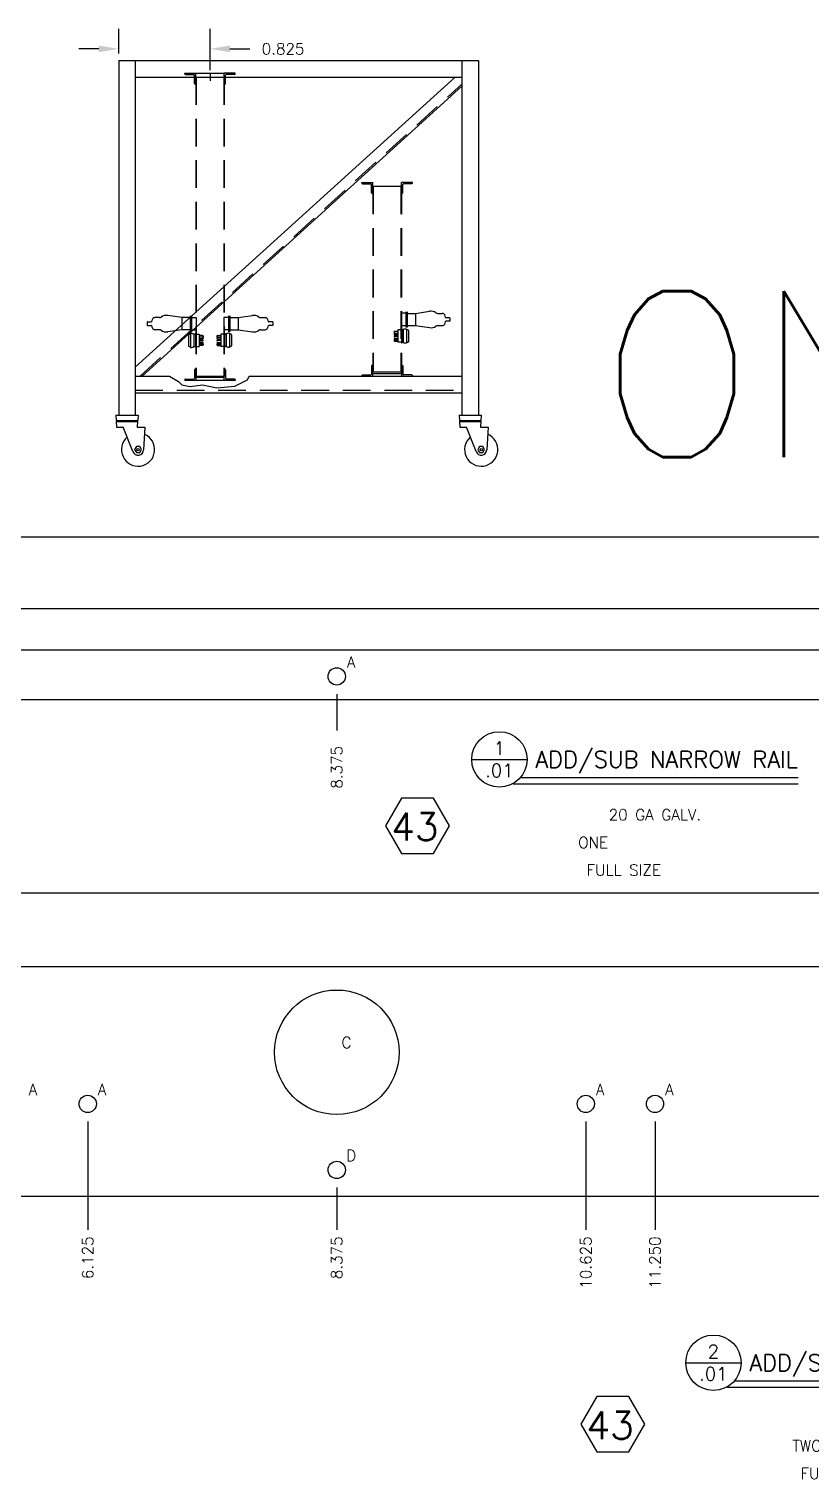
# Model space of a CAD drawing. Extents: x 0 to 33, y 0 to 25.6.
# Drawn here: x 7.2 to 14.26, y 12.49 to 25.59 of the extents above; entities that cross this region are included whole.
import ezdxf
from ezdxf.enums import TextEntityAlignment as Align

# ---------------------------------------------------------------- set-up
doc = ezdxf.new("R2010")
doc.units = 0
doc.header["$MEASUREMENT"] = 0
doc.linetypes.add('HIDDEN', pattern=[0.375, 0.25, -0.125])
doc.layers.get('0').update_dxf_attribs({"linetype": 'CONTINUOUS'})
doc.layers.get('DEFPOINTS').update_dxf_attribs({"linetype": 'CONTINUOUS'})
for name, color, linetype in [('BORDER', 5, 'CONTINUOUS'), ('DIM', 1, 'CONTINUOUS'), ('HATCH', 2, 'CONTINUOUS'), ('HIDDEN', 6, 'HIDDEN'), ('OBJECT', 3, 'CONTINUOUS'), ('TEXT', 2, 'CONTINUOUS')]:
    doc.layers.add(name, color=color, linetype=linetype)
doc.styles.add('ROMANS', font='romans')
doc.styles.add('SIMPLEX', font='SIMPLEX')
doc.dimstyles.get("Standard").update_dxf_attribs({"dimtxt": 0.18, "dimasz": 0.18, "dimexe": 0.18, "dimexo": 0.0625, "dimgap": 0.09, "dimtad": 0, "dimtih": 1, "dimtoh": 1, "dimdec": 4, "dimzin": 0, "dimdsep": 46, "dimtxsty": 'STANDARD', "dimcen": 0.09, "dimadec": 0, "dimazin": 0, "dimtfac": 1, "dimtdec": 4, "dimtofl": 0, "dimtmove": 0, "dimatfit": 3, "dimfxl": 1, "dimtolj": 1, "dimtzin": 0, "dimarcsym": 0})

# ---------------------------------------------------------------- blocks, each defined once
blk = doc.blocks.new('P-TITLE')
at = {"layer": 'OBJECT'}
for p, q in [((-1.562, -0.638), (-1.062, -0.638)), ((1.387, -0.862), (-1.188, -0.862)), ((-1.113, -0.8), (1.387, -0.8))]:
    blk.add_line(p, q, dxfattribs=at)
blk.add_circle((-1.312, -0.638), 0.25, dxfattribs=at)
at = {"layer": 'OBJECT', "style": 'ROMANS'}
for tag, p in [('NO.', (-1.312, -0.538)), ('PAGE', (-1.312, -0.738))]:
    blk.add_attdef(tag, text='', height=0.12, dxfattribs=at).set_placement(p, align=Align.MIDDLE)
for tag, p, height in [('DESCRIPTION', (-0.988, -0.712), 0.15), ('MATERIAL', (-0.325, -1.188), 0.1), ('#_REQUIRED', (-0.6, -1.438), 0.1), ('SCALE', (-0.525, -1.688), 0.1)]:
    blk.add_attdef(tag, p, '', height=height, dxfattribs=at)
at = {"layer": 'OBJECT', "style": 'ROMANS', "flags": 2}
for tag, p in [('MATERIAL:', (-1.163, -1.188)), ('REQD:', (-1.163, -1.438)), ('SCALE:', (-1.163, -1.688))]:
    blk.add_attdef(tag, p, '', height=0.1, dxfattribs=at)
blk = doc.blocks.new('*D20')
at = {"linetype": 'ByBlock'}
for p, q in [((8.008, 29.284), (8.008, 29.507)), ((8.833, 29.134), (8.833, 29.507)), ((7.828, 29.327), (7.648, 29.327)), ((9.013, 29.327), (9.193, 29.327))]:
    blk.add_line(p, q, dxfattribs=at)
for points in [[(7.828, 29.357), (7.828, 29.297), (8.008, 29.327)], [(9.013, 29.357), (9.013, 29.297), (8.833, 29.327)]]:
    blk.add_solid(points, dxfattribs=at)
at = {"layer": 'DEFPOINTS', "color": 0, "linetype": 'ByBlock'}
for p in [(8.008, 29.221), (8.833, 29.327), (8.833, 29.071)]:
    blk.add_point(p, dxfattribs=at)
at = {"linetype": 'ByBlock', "style": 'SIMPLEX'}
blk.add_text('0.825', height=0.1, dxfattribs=at).set_placement((9.493, 29.327), align=Align.MIDDLE_CENTER)

msp = doc.modelspace()

# ---------------------------------------------------------------- linework, layer by layer
at = {"layer": 'BORDER'}
for p, q in [((0, 21), (33, 21)), ((0, 17.78613), (33, 17.78613))]:
    msp.add_line(p, q, dxfattribs=at)
at = {"layer": 'DIM'}
for p, q in [((8.70433, 25.18888), (8.96153, 25.18888)), ((8.83293, 25.18888), (8.83293, 25.1182)), ((8.65293, 22.99688), (8.65293, 22.85588)), ((8.66493, 22.99688), (8.66493, 22.85588)), ((8.66493, 22.98263), (8.70793, 22.98263)), ((8.70793, 22.98263), (8.70793, 22.87013)), ((8.95793, 22.98263), (8.95793, 22.87013)), ((9.00093, 22.98263), (8.95793, 22.98263)), ((9.00093, 22.99688), (9.00093, 22.85588)), ((9.01293, 22.99688), (9.01293, 22.85588)), ((10.55793, 23.02013), (10.55793, 22.90763)), ((10.60093, 23.02013), (10.55793, 23.02013)), ((10.60093, 23.03438), (10.60093, 22.89338)), ((10.61293, 23.03438), (10.61293, 22.89338)), ((8.65293, 22.85588), (8.66493, 22.85588)), ((8.66493, 22.87013), (8.70793, 22.87013)), ((9.00093, 22.87013), (8.95793, 22.87013)), ((9.01293, 22.85588), (9.00093, 22.85588)), ((10.60093, 22.90763), (10.55793, 22.90763)), ((10.61293, 22.89338), (10.60093, 22.89338)), ((9.97806, 19.58085), (9.97806, 19.2516)), ((7.72806, 15.72143), (7.72806, 14.74447)), ((12.22806, 15.72143), (12.22806, 14.74447)), ((12.85306, 15.72143), (12.85306, 14.74447)), ((9.97806, 15.12518), (9.97806, 14.74447))]:
    msp.add_line(p, q, dxfattribs=at)
at = {"layer": 'HATCH'}
for p, q in [((8.46647, 22.45138), (8.5487, 22.40326)), ((8.5487, 22.40326), (8.57799, 22.37286)), ((9.05673, 22.36048), (9.1705, 22.41902)), ((9.1705, 22.41902), (9.18627, 22.45138)), ((8.57799, 22.37286), (8.65459, 22.35935)), ((8.65459, 22.35935), (8.76611, 22.37511)), ((8.76611, 22.37511), (8.89565, 22.34697)), ((8.89565, 22.34697), (9.05673, 22.36048))]:
    msp.add_line(p, q, dxfattribs=at)
at = {"layer": 'HIDDEN'}
for p, q in [((8.70433, 25.15138), (8.70433, 22.45138)), ((8.70433, 25.15138), (8.96153, 25.15138)), ((8.70793, 25.15138), (8.70793, 22.45138)), ((8.95793, 25.15138), (8.95793, 22.45138)), ((8.96153, 25.15138), (8.96153, 22.45138)), ((8.20169, 22.45138), (11.10793, 25.08852)), ((10.30433, 24.16388), (10.30433, 22.48888)), ((10.56153, 24.16388), (10.30433, 24.16388)), ((10.30793, 24.16388), (10.30793, 22.48888)), ((10.55793, 24.16388), (10.55793, 22.48888)), ((10.56153, 24.16388), (10.56153, 22.48888)), ((8.70433, 22.45138), (8.96153, 22.45138)), ((10.56153, 22.48888), (10.30433, 22.48888)), ((8.15793, 22.32638), (11.10793, 22.32638))]:
    msp.add_line(p, q, dxfattribs=at)
at = {"layer": 'OBJECT'}
for p, q in [((8.00793, 25.30138), (8.00793, 22.10138)), ((8.00793, 25.30138), (11.25793, 25.30138)), ((8.00793, 25.30138), (8.00793, 22.10138)), ((8.15793, 25.30138), (8.15793, 22.10138)), ((11.10793, 25.30138), (11.10793, 22.10138)), ((11.25793, 25.30138), (11.25793, 22.10138)), ((8.15793, 25.15138), (11.10793, 25.15138)), ((8.15793, 22.53241), (11.04695, 25.15138)), ((8.60433, 25.18888), (8.70433, 25.18888)), ((8.60433, 25.18263), (8.60433, 25.18888)), ((8.61058, 25.17638), (8.68558, 25.17638)), ((8.69183, 25.09513), (8.69183, 25.17013)), ((8.70433, 25.08888), (8.70433, 25.18888)), ((8.96153, 25.08888), (8.96153, 25.18888)), ((9.06153, 25.18888), (8.96153, 25.18888)), ((8.97403, 25.09513), (8.97403, 25.17013)), ((9.05528, 25.17638), (8.98028, 25.17638)), ((9.06153, 25.18263), (9.06153, 25.18888)), ((8.21891, 22.45138), (11.10793, 25.07034)), ((8.69808, 25.08888), (8.70433, 25.08888)), ((8.96778, 25.08888), (8.96153, 25.08888)), ((10.20433, 24.20138), (10.30433, 24.20138)), ((10.20433, 24.19513), (10.20433, 24.20138)), ((10.21058, 24.18888), (10.28558, 24.18888)), ((10.29183, 24.10763), (10.29183, 24.18263)), ((10.29808, 24.10138), (10.30433, 24.10138)), ((10.30433, 24.10138), (10.30433, 24.20138)), ((10.56153, 24.10138), (10.56153, 24.20138)), ((10.66153, 24.20138), (10.56153, 24.20138)), ((10.56778, 24.10138), (10.56153, 24.10138)), ((10.57403, 24.10763), (10.57403, 24.18263)), ((10.65528, 24.18888), (10.58028, 24.18888)), ((10.66153, 24.19513), (10.66153, 24.20138)), ((8.26543, 22.94), (8.26543, 22.91275)), ((8.26743, 22.942), (8.30209, 22.942)), ((8.3766, 22.98114), (8.33463, 22.98114)), ((8.57793, 22.98114), (8.45047, 23.00014)), ((8.65293, 22.98114), (8.57793, 22.98114)), ((8.57793, 22.98114), (8.57793, 22.87162)), ((8.65293, 22.98114), (8.65293, 22.87162)), ((9.01293, 22.98114), (9.01293, 22.87162)), ((9.01293, 22.98114), (9.08793, 22.98114)), ((9.08793, 22.98114), (9.21538, 23.00014)), ((9.08793, 22.98114), (9.08793, 22.87162)), ((9.28925, 22.98114), (9.33123, 22.98114)), ((9.39843, 22.942), (9.36377, 22.942)), ((9.40043, 22.94), (9.40043, 22.91275)), ((10.61293, 23.01864), (10.68793, 23.01864)), ((10.61293, 23.01864), (10.61293, 22.90912)), ((10.68793, 23.01864), (10.81538, 23.03764)), ((10.68793, 23.01864), (10.68793, 22.90912)), ((10.88925, 23.01864), (10.93123, 23.01864)), ((10.99843, 22.9795), (10.96377, 22.9795)), ((10.99843, 22.94825), (10.96377, 22.94825)), ((11.00043, 22.9775), (11.00043, 22.95025)), ((8.26743, 22.91075), (8.30209, 22.91075)), ((8.3766, 22.87162), (8.33463, 22.87162)), ((8.57793, 22.87162), (8.45047, 22.85261)), ((8.65293, 22.87162), (8.57793, 22.87162)), ((8.63953, 22.82638), (8.63953, 22.72638)), ((8.65653, 22.84033), (8.65653, 22.71243)), ((8.65653, 22.84033), (8.66953, 22.84033)), ((8.67253, 22.83888), (8.67853, 22.83888)), ((8.67853, 22.83888), (8.68723, 22.83388)), ((8.68723, 22.83388), (8.68723, 22.71888)), ((8.68723, 22.83158), (8.70123, 22.83158)), ((8.70123, 22.84068), (8.70123, 22.71208)), ((8.70123, 22.84068), (8.70433, 22.84068)), ((8.70433, 22.84068), (8.70433, 22.71208)), ((8.70433, 22.83158), (8.73513, 22.83158)), ((8.73513, 22.83158), (8.73513, 22.72118)), ((8.76606, 22.82025), (8.73513, 22.82025)), ((8.76606, 22.80391), (8.73513, 22.80391)), ((8.76606, 22.79045), (8.73513, 22.79045)), ((8.89979, 22.82025), (8.93073, 22.82025)), ((8.89979, 22.80391), (8.93073, 22.80391)), ((8.89979, 22.79045), (8.93073, 22.79045)), ((8.96153, 22.83158), (8.93073, 22.83158)), ((8.93073, 22.83158), (8.93073, 22.72118)), ((8.96463, 22.84068), (8.96153, 22.84068)), ((8.96153, 22.84068), (8.96153, 22.71208)), ((8.96463, 22.84068), (8.96463, 22.71208)), ((8.97863, 22.83158), (8.96463, 22.83158)), ((8.98733, 22.83888), (8.97863, 22.83388)), ((8.97863, 22.83388), (8.97863, 22.71888)), ((8.99333, 22.83888), (8.98733, 22.83888)), ((9.00933, 22.84033), (8.99633, 22.84033)), ((9.00933, 22.84033), (9.00933, 22.71243)), ((9.01293, 22.87162), (9.08793, 22.87162)), ((9.02633, 22.82638), (9.02633, 22.72638)), ((9.08793, 22.87162), (9.21538, 22.85261)), ((9.28925, 22.87162), (9.33123, 22.87162)), ((9.39843, 22.91075), (9.36377, 22.91075)), ((10.49979, 22.85775), (10.53073, 22.85775)), ((10.49979, 22.84141), (10.53073, 22.84141)), ((10.49979, 22.82795), (10.53073, 22.82795)), ((10.53073, 22.81688), (10.49979, 22.81688)), ((10.53073, 22.81088), (10.49979, 22.81088)), ((10.49979, 22.79499), (10.53073, 22.79499)), ((10.49979, 22.79163), (10.53073, 22.79163)), ((10.49979, 22.78454), (10.53073, 22.78454)), ((10.53073, 22.86908), (10.53073, 22.75868)), ((10.56153, 22.86908), (10.53073, 22.86908)), ((10.56153, 22.87818), (10.56153, 22.74958)), ((10.56463, 22.87818), (10.56153, 22.87818)), ((10.56463, 22.87818), (10.56463, 22.74958)), ((10.57863, 22.86908), (10.56463, 22.86908)), ((10.58733, 22.87638), (10.57863, 22.87138)), ((10.57863, 22.87138), (10.57863, 22.75638)), ((10.59333, 22.87638), (10.58733, 22.87638)), ((10.60933, 22.87783), (10.59633, 22.87783)), ((10.60933, 22.87783), (10.60933, 22.74993)), ((10.61293, 22.90912), (10.68793, 22.90912)), ((10.62633, 22.86388), (10.62633, 22.76388)), ((10.68793, 22.90912), (10.81538, 22.89011)), ((10.88925, 22.90912), (10.93123, 22.90912)), ((8.65653, 22.71243), (8.66953, 22.71243)), ((8.67253, 22.71388), (8.67853, 22.71388)), ((8.67853, 22.71388), (8.68723, 22.71888)), ((8.68723, 22.72118), (8.70123, 22.72118)), ((8.70123, 22.71208), (8.70433, 22.71208)), ((8.70433, 22.72118), (8.73513, 22.72118)), ((8.73513, 22.77938), (8.76606, 22.77938)), ((8.73513, 22.77338), (8.76606, 22.77338)), ((8.76606, 22.75749), (8.73513, 22.75749)), ((8.76606, 22.75413), (8.73513, 22.75413)), ((8.76606, 22.74704), (8.73513, 22.74704)), ((8.76606, 22.73539), (8.73513, 22.73539)), ((8.76606, 22.72966), (8.73513, 22.72966)), ((8.93073, 22.77938), (8.89979, 22.77938)), ((8.93073, 22.77338), (8.89979, 22.77338)), ((8.89979, 22.75749), (8.93073, 22.75749)), ((8.89979, 22.75413), (8.93073, 22.75413)), ((8.89979, 22.74704), (8.93073, 22.74704)), ((8.89979, 22.73539), (8.93073, 22.73539)), ((8.89979, 22.72966), (8.93073, 22.72966)), ((8.96153, 22.72118), (8.93073, 22.72118)), ((8.96463, 22.71208), (8.96153, 22.71208)), ((8.97863, 22.72118), (8.96463, 22.72118)), ((8.98733, 22.71388), (8.97863, 22.71888)), ((8.99333, 22.71388), (8.98733, 22.71388)), ((9.00933, 22.71243), (8.99633, 22.71243)), ((10.49979, 22.77289), (10.53073, 22.77289)), ((10.49979, 22.76716), (10.53073, 22.76716)), ((10.56153, 22.75868), (10.53073, 22.75868)), ((10.56463, 22.74958), (10.56153, 22.74958)), ((10.57863, 22.75868), (10.56463, 22.75868)), ((10.58733, 22.75138), (10.57863, 22.75638)), ((10.59333, 22.75138), (10.58733, 22.75138)), ((10.60933, 22.74993), (10.59633, 22.74993)), ((10.29183, 22.54513), (10.29183, 22.47013)), ((10.29808, 22.55138), (10.30433, 22.55138)), ((10.30433, 22.45138), (10.30433, 22.55138)), ((10.56153, 22.55138), (10.56153, 22.45138)), ((10.56778, 22.55138), (10.56153, 22.55138)), ((10.57403, 22.54513), (10.57403, 22.47013)), ((8.15793, 22.45138), (8.46647, 22.45138)), ((8.60433, 22.42013), (8.60433, 22.41388)), ((9.06153, 22.41388), (8.60433, 22.41388)), ((8.61058, 22.42638), (8.68558, 22.42638)), ((8.69183, 22.50763), (8.69183, 22.43263)), ((8.69808, 22.51388), (8.70433, 22.51388)), ((8.70433, 22.51388), (8.70433, 22.41388)), ((8.96153, 22.43888), (8.70433, 22.43888)), ((8.96778, 22.51388), (8.96153, 22.51388)), ((8.96153, 22.41388), (8.96153, 22.51388)), ((8.97403, 22.50763), (8.97403, 22.43263)), ((9.05528, 22.42638), (8.98028, 22.42638)), ((9.06153, 22.42013), (9.06153, 22.41388)), ((9.18627, 22.45138), (11.10793, 22.45138)), ((10.20433, 22.45763), (10.20433, 22.45138)), ((10.20433, 22.45138), (10.66153, 22.45138)), ((10.21058, 22.46388), (10.28558, 22.46388)), ((10.30433, 22.47638), (10.56153, 22.47638)), ((10.65528, 22.46388), (10.58028, 22.46388)), ((10.66153, 22.45763), (10.66153, 22.45138)), ((8.15793, 22.30138), (11.10793, 22.30138)), ((7.98293, 22.10138), (8.18293, 22.10138)), ((7.98293, 22.10138), (7.98599, 22.05138)), ((7.98599, 22.05138), (8.17986, 22.05138)), ((7.98661, 22.04138), (8.17924, 22.04138)), ((7.98661, 22.04138), (7.98968, 21.99138)), ((7.99074, 22.05138), (7.99074, 22.04138)), ((8.17511, 22.05138), (8.17511, 22.04138)), ((8.17924, 22.04138), (8.17617, 21.99138)), ((8.18293, 22.10138), (8.17986, 22.05138)), ((11.08293, 22.10138), (11.28293, 22.10138)), ((11.08293, 22.10138), (11.08599, 22.05138)), ((11.08599, 22.05138), (11.27986, 22.05138)), ((11.08661, 22.04138), (11.27924, 22.04138)), ((11.08661, 22.04138), (11.08968, 21.99138)), ((11.09074, 22.05138), (11.09074, 22.04138)), ((11.27511, 22.05138), (11.27511, 22.04138)), ((11.27924, 22.04138), (11.27617, 21.99138)), ((11.28293, 22.10138), (11.27986, 22.05138)), ((7.98968, 21.99138), (8.04958, 21.99138)), ((8.13639, 21.77058), (8.04958, 21.99138)), ((8.17617, 21.99138), (8.24545, 21.99138)), ((8.24545, 21.99138), (8.23283, 21.78582)), ((11.08968, 21.99138), (11.14958, 21.99138)), ((11.23639, 21.77058), (11.14958, 21.99138)), ((11.27617, 21.99138), (11.34545, 21.99138)), ((11.34545, 21.99138), (11.33283, 21.78582)), ((28.60306, 20.3516), (1.60306, 20.3516)), ((28.60306, 19.9766), (1.60306, 19.9766)), ((28.60306, 19.5296), (1.60306, 19.5296)), ((28.60306, 17.11743), (1.60306, 17.11743)), ((28.60306, 15.04543), (1.60306, 15.04543))]:
    msp.add_line(p, q, dxfattribs=at)
for points in [[(8.63953, 22.82638, -0.19148613), (8.64047, 22.82876, -0.10050119), (8.64436, 22.8315, -0.05847395), (8.64932, 22.83301, -0.04496114), (8.65603, 22.83362, -0.00333126), (8.65653, 22.83361, -0.05847395)], [(8.76606, 22.82025, -0.17768631), (8.76743, 22.81975, -0.10363806), (8.76894, 22.81782, -0.06376416), (8.76979, 22.8153, -0.04994226), (8.77013, 22.81194, -0.04994226), (8.76979, 22.80857, -0.06376416), (8.76894, 22.80606, -0.10363806), (8.76743, 22.80412, -0.17768631), (8.76606, 22.80362, -0.17768631)], [(8.76606, 22.80391, -0.15143895), (8.7675, 22.80346, -0.10698445), (8.76894, 22.80194, -0.07468167), (8.76979, 22.79987, -0.06135662), (8.77013, 22.79718, -0.06135662), (8.76979, 22.79449, -0.07468167), (8.76894, 22.79242, -0.10698445), (8.7675, 22.7909, -0.15143895), (8.76606, 22.79045, -0.15143895)], [(8.89979, 22.82025, 0.17768631), (8.89842, 22.81975, 0.10363806), (8.89692, 22.81782, 0.06376416), (8.89606, 22.8153, 0.04994226), (8.89573, 22.81194, 0.04994226), (8.89606, 22.80857, 0.06376416), (8.89692, 22.80606, 0.10363806), (8.89842, 22.80412, 0.17768631), (8.89979, 22.80362, 0.17768631)], [(8.89979, 22.80391, 0.15143895), (8.89836, 22.80346, 0.10698445), (8.89692, 22.80194, 0.07468167), (8.89606, 22.79987, 0.06135662), (8.89573, 22.79718, 0.06135662), (8.89606, 22.79449, 0.07468167), (8.89692, 22.79242, 0.10698445), (8.89836, 22.7909, 0.15143895), (8.89979, 22.79045, 0.15143895)], [(9.02633, 22.82638, 0.19148613), (9.02538, 22.82876, 0.10050119), (9.02149, 22.8315, 0.05847395), (9.01653, 22.83301, 0.04496114), (9.00983, 22.83362, 0.00333126), (9.00933, 22.83361, 0.05847395)], [(10.49979, 22.78454, 0.13474454), (10.49832, 22.78413, 0.10686711), (10.49691, 22.78283, 0.08214757), (10.49605, 22.78102, 0.07045089), (10.49572, 22.77871, 0.07045089), (10.49605, 22.7764, 0.08214757), (10.49691, 22.77459, 0.10686711), (10.49832, 22.77329, 0.13474454), (10.49979, 22.77289, 0.13474454)], [(10.49979, 22.85775, 0.17768631), (10.49842, 22.85725, 0.10363806), (10.49692, 22.85532, 0.06376416), (10.49606, 22.8528, 0.04994226), (10.49573, 22.84944, 0.04994226), (10.49606, 22.84607, 0.06376416), (10.49692, 22.84356, 0.10363806), (10.49842, 22.84162, 0.17768631), (10.49979, 22.84112, 0.17768631)], [(10.49979, 22.84141, 0.15143895), (10.49836, 22.84096, 0.10698445), (10.49692, 22.83944, 0.07468167), (10.49606, 22.83737, 0.06135662), (10.49573, 22.83468, 0.06135662), (10.49606, 22.83199, 0.07468167), (10.49692, 22.82992, 0.10698445), (10.49836, 22.8284, 0.15143895), (10.49979, 22.82795, 0.15143895)], [(10.49979, 22.81688, 0.07435393), (10.49818, 22.81664, 0.08501665), (10.49692, 22.816, 0.10628048), (10.49601, 22.81498, 0.12848614), (10.49573, 22.81388, 0.12848614)], [(10.49573, 22.81388, 0.12848614), (10.49601, 22.81278, 0.10628048), (10.49692, 22.81176, 0.08501665), (10.49818, 22.81112, 0.07435393), (10.49979, 22.81088, 0.07435393)], [(10.49979, 22.79499, 0.04241623), (10.49813, 22.79485, 0.0556529), (10.49692, 22.7945, 0.09841241), (10.49595, 22.79385, 0.19918957), (10.49573, 22.79331, 0.19918957), (10.49595, 22.79277, 0.09841241), (10.49692, 22.79212, 0.0556529), (10.49813, 22.79177, 0.04241623), (10.49979, 22.79163, 0.04241623)], [(10.62633, 22.86388, 0.19148613), (10.62538, 22.86626, 0.10050119), (10.62149, 22.869, 0.05847395), (10.61653, 22.87051, 0.04496114), (10.60983, 22.87112, 0.00333126), (10.60933, 22.87111, 0.05847395)], [(8.63953, 22.72638, 0.19148613), (8.64047, 22.724, 0.10050119), (8.64436, 22.72126, 0.05847395), (8.64932, 22.71975, 0.04496114), (8.65603, 22.71914, 0.00333126), (8.65653, 22.71914, 0.05847395)], [(8.76606, 22.77938, -0.07435393), (8.76767, 22.77914, -0.08501665), (8.76894, 22.7785, -0.10628048), (8.76984, 22.77748, -0.12848614), (8.77013, 22.77638, -0.12848614)], [(8.77013, 22.77638, -0.12848614), (8.76984, 22.77528, -0.10628048), (8.76894, 22.77426, -0.08501665), (8.76767, 22.77362, -0.07435393), (8.76606, 22.77338, -0.07435393)], [(8.76606, 22.75749, -0.04241623), (8.76772, 22.75735, -0.0556529), (8.76894, 22.757, -0.09841241), (8.7699, 22.75635, -0.19918957), (8.77013, 22.75581, -0.19918957), (8.7699, 22.75527, -0.09841241), (8.76894, 22.75462, -0.0556529), (8.76772, 22.75427, -0.04241623), (8.76606, 22.75413, -0.04241623)], [(8.76606, 22.74704, -0.13474454), (8.76754, 22.74663, -0.10686711), (8.76894, 22.74533, -0.08214757), (8.7698, 22.74352, -0.07045089), (8.77013, 22.74121, -0.07045089), (8.7698, 22.7389, -0.08214757), (8.76894, 22.73709, -0.10686711), (8.76754, 22.73579, -0.13474454), (8.76606, 22.73539, -0.13474454)], [(8.77001, 22.73981, -0.03148803), (8.77014, 22.73778, -0.05124393), (8.7698, 22.7345, -0.06509489), (8.76894, 22.73204, -0.10426952), (8.76744, 22.73016, -0.17433739), (8.76606, 22.72966, -0.17433739)], [(8.89979, 22.74704, 0.13474454), (8.89832, 22.74663, 0.10686711), (8.89691, 22.74533, 0.08214757), (8.89605, 22.74352, 0.07045089), (8.89572, 22.74121, 0.07045089), (8.89605, 22.7389, 0.08214757), (8.89691, 22.73709, 0.10686711), (8.89832, 22.73579, 0.13474454), (8.89979, 22.73539, 0.13474454)], [(8.89584, 22.73981, 0.03148803), (8.89572, 22.73778, 0.05124393), (8.89605, 22.7345, 0.06509489), (8.89691, 22.73204, 0.10426952), (8.89841, 22.73016, 0.17433739), (8.89979, 22.72966, 0.17433739)], [(8.89979, 22.77938, 0.07435393), (8.89818, 22.77914, 0.08501665), (8.89692, 22.7785, 0.10628048), (8.89601, 22.77748, 0.12848614), (8.89573, 22.77638, 0.12848614)], [(8.89573, 22.77638, 0.12848614), (8.89601, 22.77528, 0.10628048), (8.89692, 22.77426, 0.08501665), (8.89818, 22.77362, 0.07435393), (8.89979, 22.77338, 0.07435393)], [(8.89979, 22.75749, 0.04241623), (8.89813, 22.75735, 0.0556529), (8.89692, 22.757, 0.09841241), (8.89595, 22.75635, 0.19918957), (8.89573, 22.75581, 0.19918957), (8.89595, 22.75527, 0.09841241), (8.89692, 22.75462, 0.0556529), (8.89813, 22.75427, 0.04241623), (8.89979, 22.75413, 0.04241623)], [(9.02633, 22.72638, -0.19148613), (9.02538, 22.724, -0.10050119), (9.02149, 22.72126, -0.05847395), (9.01653, 22.71975, -0.04496114), (9.00983, 22.71914, -0.00333126), (9.00933, 22.71914, -0.05847395)], [(10.49584, 22.77731, 0.03148803), (10.49572, 22.77528, 0.05124393), (10.49605, 22.772, 0.06509489), (10.49691, 22.76954, 0.10426952), (10.49841, 22.76766, 0.17433739), (10.49979, 22.76716, 0.17433739)], [(10.62633, 22.76388, -0.19148613), (10.62538, 22.7615, -0.10050119), (10.62149, 22.75876, -0.05847395), (10.61653, 22.75725, -0.04496114), (10.60983, 22.75664, -0.00333126), (10.60933, 22.75664, -0.05847395)]]:
    msp.add_lwpolyline(points, format="xyb", dxfattribs=at)
for points in [[(10.49776, 22.81388, 0.12848614), (10.4979, 22.81333, 0.10628048), (10.49835, 22.81282, 0.08501665), (10.49899, 22.8125, 0.07435393), (10.49979, 22.81238, 0.07435393), (10.50059, 22.8125, 0.08501665), (10.50122, 22.81282, 0.10628048), (10.50168, 22.81333, 0.12848614), (10.50182, 22.81388, 0.12848614), (10.50168, 22.81443, 0.10628048), (10.50122, 22.81494, 0.08501665), (10.50059, 22.81526, 0.07435393), (10.49979, 22.81538, 0.07435393), (10.49899, 22.81526, 0.08501665), (10.49835, 22.81494, 0.10628048), (10.4979, 22.81443, 0.12848614)], [(8.76809, 22.77638, -0.12848614), (8.76795, 22.77583, -0.10628048), (8.7675, 22.77532, -0.08501665), (8.76687, 22.775, -0.07435393), (8.76606, 22.77488, -0.07435393), (8.76526, 22.775, -0.08501665), (8.76463, 22.77532, -0.10628048), (8.76418, 22.77583, -0.12848614), (8.76403, 22.77638, -0.12848614), (8.76418, 22.77693, -0.10628048), (8.76463, 22.77744, -0.08501665), (8.76526, 22.77776, -0.07435393), (8.76606, 22.77788, -0.07435393), (8.76687, 22.77776, -0.08501665), (8.7675, 22.77744, -0.10628048), (8.76795, 22.77693, -0.12848614)], [(8.89776, 22.77638, 0.12848614), (8.8979, 22.77583, 0.10628048), (8.89835, 22.77532, 0.08501665), (8.89899, 22.775, 0.07435393), (8.89979, 22.77488, 0.07435393), (8.90059, 22.775, 0.08501665), (8.90122, 22.77532, 0.10628048), (8.90168, 22.77583, 0.12848614), (8.90182, 22.77638, 0.12848614), (8.90168, 22.77693, 0.10628048), (8.90122, 22.77744, 0.08501665), (8.90059, 22.77776, 0.07435393), (8.89979, 22.77788, 0.07435393), (8.89899, 22.77776, 0.08501665), (8.89835, 22.77744, 0.10628048), (8.8979, 22.77693, 0.12848614)]]:
    msp.add_lwpolyline(points, format="xyb", close=True, dxfattribs=at)
for points in [[(8.15182, 21.78888), (8.16738, 21.76194), (8.19848, 21.76194), (8.21403, 21.78888), (8.19848, 21.81581), (8.16738, 21.81581)], [(11.25182, 21.78888), (11.26738, 21.76194), (11.29848, 21.76194), (11.31403, 21.78888), (11.29848, 21.81581), (11.26738, 21.81581)], [(10.56374, 18.64227), (10.4194, 18.39227), (10.56374, 18.14227), (10.85241, 18.14227), (10.99675, 18.39227), (10.85241, 18.64227)], [(12.32763, 13.2388), (12.18329, 12.9888), (12.32763, 12.7388), (12.6163, 12.7388), (12.76064, 12.9888), (12.6163, 13.2388)]]:
    msp.add_lwpolyline(points, close=True, dxfattribs=at)
for centre, radius in [((8.18293, 21.78888), 0.01023), ((11.28293, 21.78888), 0.01023), ((9.97806, 19.74085), 0.07812), ((9.97806, 16.34705), 0.5625), ((7.72806, 15.88143), 0.07812), ((12.22806, 15.88143), 0.07812), ((12.85306, 15.88143), 0.07812), ((9.97806, 15.28518), 0.07812)]:
    msp.add_circle(centre, radius, dxfattribs=at)
for centre, radius, start, end in [((8.61058, 25.18263), 0.00625, 180, 270), ((8.68558, 25.17013), 0.00625, 0, 90), ((8.98028, 25.17013), 0.00625, 90, 180), ((9.05528, 25.18263), 0.00625, 270, 0), ((8.69808, 25.09513), 0.00625, 180, 270), ((8.96778, 25.09513), 0.00625, 270, 0), ((10.21058, 24.19513), 0.00625, 180, 270), ((10.28558, 24.18263), 0.00625, 0, 90), ((10.29808, 24.10763), 0.00625, 180, 270), ((10.56778, 24.10763), 0.00625, 270, 0), ((10.58028, 24.18263), 0.00625, 90, 180), ((10.65528, 24.19513), 0.00625, 270, 0), ((8.26743, 22.94), 0.002, 90, 180), ((8.26743, 22.91275), 0.002, 180, 270), ((8.30209, 22.944), 0.002, 270, 348.92001), ((8.39209, 22.92638), 0.08971, 152.620643, 168.92001), ((8.33463, 22.95614), 0.025, 90, 152.620643), ((8.3766, 23.00614), 0.025, 270, 307.09904), ((8.43692, 22.92638), 0.075, 79.593626, 127.09904), ((9.22893, 22.92638), 0.075, 52.90096, 100.406374), ((9.28925, 23.00614), 0.025, 232.90096, 270), ((9.33123, 22.95614), 0.025, 27.379357, 90), ((9.27376, 22.92638), 0.08971, 11.07999, 27.379357), ((9.36377, 22.944), 0.002, 191.07999, 270), ((9.39843, 22.94), 0.002, 0, 90), ((9.39843, 22.91275), 0.002, 270, 0), ((10.82893, 22.96388), 0.075, 52.90096, 100.406374), ((10.88925, 23.04364), 0.025, 232.90096, 270), ((10.93123, 22.99364), 0.025, 27.379357, 90), ((10.93123, 22.93412), 0.025, 270, 332.620643), ((10.87376, 22.96388), 0.08971, 11.07999, 27.379357), ((10.87376, 22.96388), 0.08971, 332.620643, 348.92001), ((10.96377, 22.9815), 0.002, 191.07999, 270), ((10.96377, 22.94625), 0.002, 90, 168.92001), ((10.99843, 22.9775), 0.002, 0, 90), ((10.99843, 22.95025), 0.002, 270, 0), ((8.30209, 22.90875), 0.002, 11.07999, 90), ((8.39209, 22.92638), 0.08971, 191.07999, 207.379357), ((8.33463, 22.89662), 0.025, 207.379357, 270), ((8.3766, 22.84662), 0.025, 52.90096, 90), ((8.43692, 22.92638), 0.075, 232.90096, 280.406374), ((9.22893, 22.92638), 0.075, 259.593626, 307.09904), ((9.28925, 22.84662), 0.025, 90, 127.09904), ((9.33123, 22.89662), 0.025, 270, 332.620643), ((9.27376, 22.92638), 0.08971, 332.620643, 348.92001), ((9.36377, 22.90875), 0.002, 90, 168.92001), ((10.82893, 22.96388), 0.075, 259.593626, 307.09904), ((10.88925, 22.88412), 0.025, 90, 127.09904), ((10.29808, 22.54513), 0.00625, 90, 180), ((10.56778, 22.54513), 0.00625, 0, 90), ((8.61058, 22.42013), 0.00625, 90, 180), ((8.68558, 22.43263), 0.00625, 270, 0), ((8.69808, 22.50763), 0.00625, 90, 180), ((8.96778, 22.50763), 0.00625, 0, 90), ((8.98028, 22.43263), 0.00625, 180, 270), ((9.05528, 22.42013), 0.00625, 0, 90), ((10.21058, 22.45763), 0.00625, 90, 180), ((10.28558, 22.47013), 0.00625, 270, 0), ((10.58028, 22.47013), 0.00625, 180, 270), ((10.65528, 22.45763), 0.00625, 0, 90), ((8.18293, 21.78888), 0.15, 130.936088, 67.016831), ((11.28293, 21.78888), 0.15, 130.936088, 67.016831), ((8.18293, 21.78888), 0.05, 201.464867, 356.488051), ((11.28293, 21.78888), 0.05, 201.464867, 356.488051)]:
    msp.add_arc(centre, radius, start, end, dxfattribs=at)

# ---------------------------------------------------------------- block references
at = {"layer": 'HIDDEN'}
ref = msp.add_blockref('P-TITLE', (14.69308, 14.18164), dxfattribs=at)
ref.add_attrib('SCALE', 'FULL SIZE', (14.16808, 12.49414), dxfattribs={"layer": 'OBJECT', "height": 0.1, "style": 'ROMANS'})
ref.add_attrib('#_REQUIRED', 'TWO THUS, ONE WITHOUT HOLES "D"', (14.09308, 12.74366), dxfattribs={"layer": 'OBJECT', "height": 0.1, "style": 'ROMANS'})
ref.add_attrib('MATERIAL', '20 GA GALV', (14.36808, 12.99414), dxfattribs={"layer": 'OBJECT', "height": 0.1, "style": 'ROMANS'})
ref.add_attrib('NO.', '2', dxfattribs={"layer": 'OBJECT', "height": 0.12, "style": 'ROMANS'}).set_placement((13.38058, 13.64414), align=Align.MIDDLE)
ref.add_attrib('DESCRIPTION', 'ADD/SUBTRACT WIDE RAIL', (13.70558, 13.46914), dxfattribs={"layer": 'OBJECT', "height": 0.15, "style": 'ROMANS'})
ref.add_attrib('PAGE', '.01', dxfattribs={"layer": 'OBJECT', "height": 0.12, "style": 'ROMANS'}).set_placement((13.38058, 13.44414), align=Align.MIDDLE)
at = {"layer": 'OBJECT'}
ref = msp.add_blockref('P-TITLE', (12.75944, 19.62955), dxfattribs=at)
ref.add_attrib('SCALE', 'FULL SIZE', (12.23444, 17.94205), dxfattribs={"height": 0.1, "style": 'ROMANS'})
ref.add_attrib('#_REQUIRED', 'ONE', (12.15944, 18.19157), dxfattribs={"height": 0.1, "style": 'ROMANS'})
ref.add_attrib('MATERIAL', '20 GA GALV.', (12.43444, 18.44205), dxfattribs={"height": 0.1, "style": 'ROMANS'})
ref.add_attrib('NO.', '1', dxfattribs={"height": 0.12, "style": 'ROMANS'}).set_placement((11.44694, 19.09205), align=Align.MIDDLE)
ref.add_attrib('DESCRIPTION', 'ADD/SUB NARROW RAIL', (11.77194, 18.91705), dxfattribs={"height": 0.15, "style": 'ROMANS'})
ref.add_attrib('PAGE', '.01', dxfattribs={"height": 0.12, "style": 'ROMANS'}).set_placement((11.44694, 18.89205), align=Align.MIDDLE)

# ---------------------------------------------------------------- texts
at = {"layer": 'DIM', "style": 'SIMPLEX'}
for s, p in [('A', (10.10788, 19.87067)), ('C', (10.06645, 16.43544)), ('A', (7.23288, 16.01125)), ('A', (7.85788, 16.01125)), ('A', (12.35788, 16.01125)), ('A', (12.98288, 16.01125)), ('D', (10.10788, 15.415))]:
    msp.add_text(s, height=0.1, dxfattribs=at).set_placement(p, align=Align.MIDDLE)
for s, p in [('8.375', (10.02806, 19.11291)), ('6.125', (7.77806, 14.68447)), ('8.375', (10.02806, 14.68447)), ('10.625', (12.27806, 14.68447)), ('11.250', (12.90306, 14.68447))]:
    msp.add_text(s, height=0.1, rotation=90, dxfattribs=at).set_placement(p, align=Align.RIGHT)
at = {"layer": 'OBJECT', "style": 'SIMPLEX'}
for p in [(10.46907, 18.25847), (12.23296, 12.855)]:
    msp.add_text('43', height=0.25, dxfattribs=at).set_placement(p)
at = {"layer": 'TEXT', "style": 'SIMPLEX'}
msp.add_text('ONE TENTH SCALE', height=1.5, dxfattribs=at).set_placement((12.3453, 21.72116))

# ---------------------------------------------------------------- dimensions: what is measured, and where the dimension line sits
at = {"layer": 'DIM'}
dim = msp.add_linear_dim(base=(8.83293, 25.4069), p1=(8.00793, 25.30138), p2=(8.83293, 25.15138), dimstyle='Standard', dxfattribs=at)
dim.commit()
dim.dimension.update_dxf_attribs({"geometry": '*D20', "text_midpoint": (9.49293, 25.4069), "insert": (0, -3.91969)})

doc.saveas('drawing.dxf')
